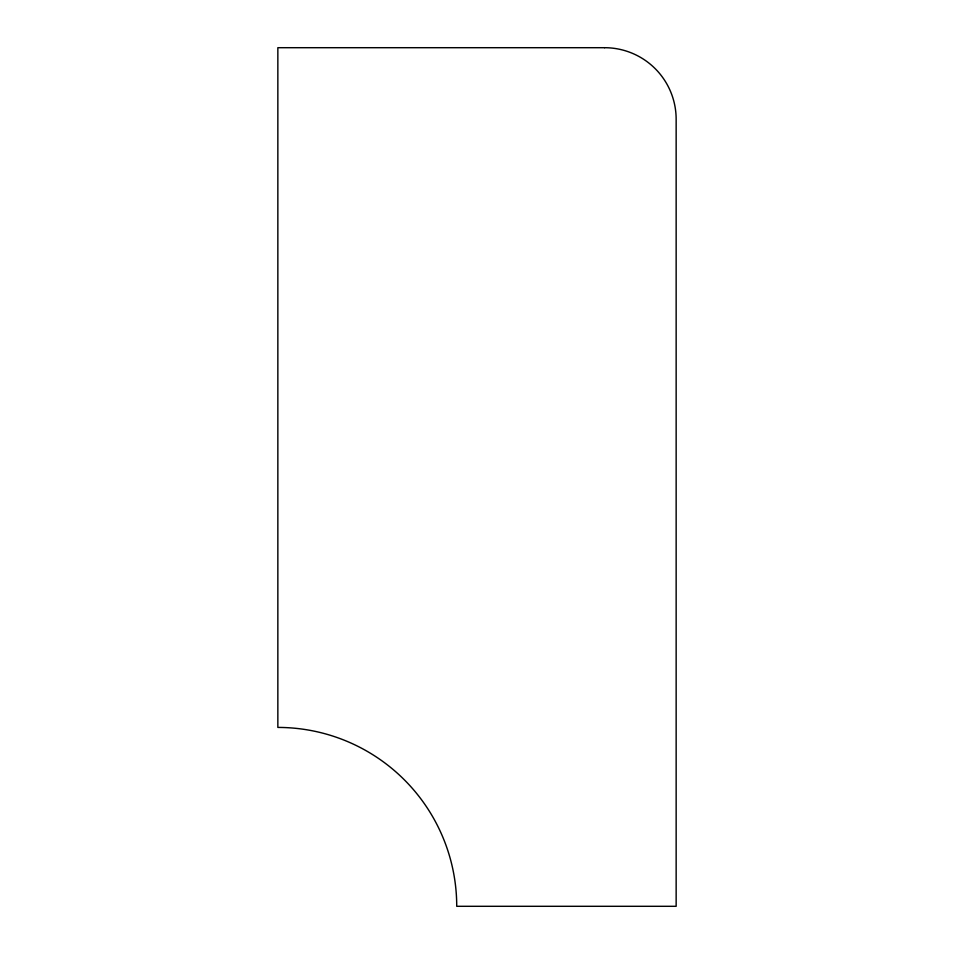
<?xml version="1.0" encoding="UTF-8"?>
<svg xmlns="http://www.w3.org/2000/svg" width="954" height="954" viewBox="0 0 954 954"><rect width="100%" height="100%" fill="white"/><g stroke="black" fill="none" stroke-linecap="round" stroke-linejoin="round"><path stroke-width="1.43" d="M604.597 47.7L277.852 47.7L277.852 727.425A178.875 178.875 0 0 1 456.727 906.3L676.147 906.3L676.147 119.25A71.55 71.55 0 0 0 604.597 47.7"/></g></svg>
